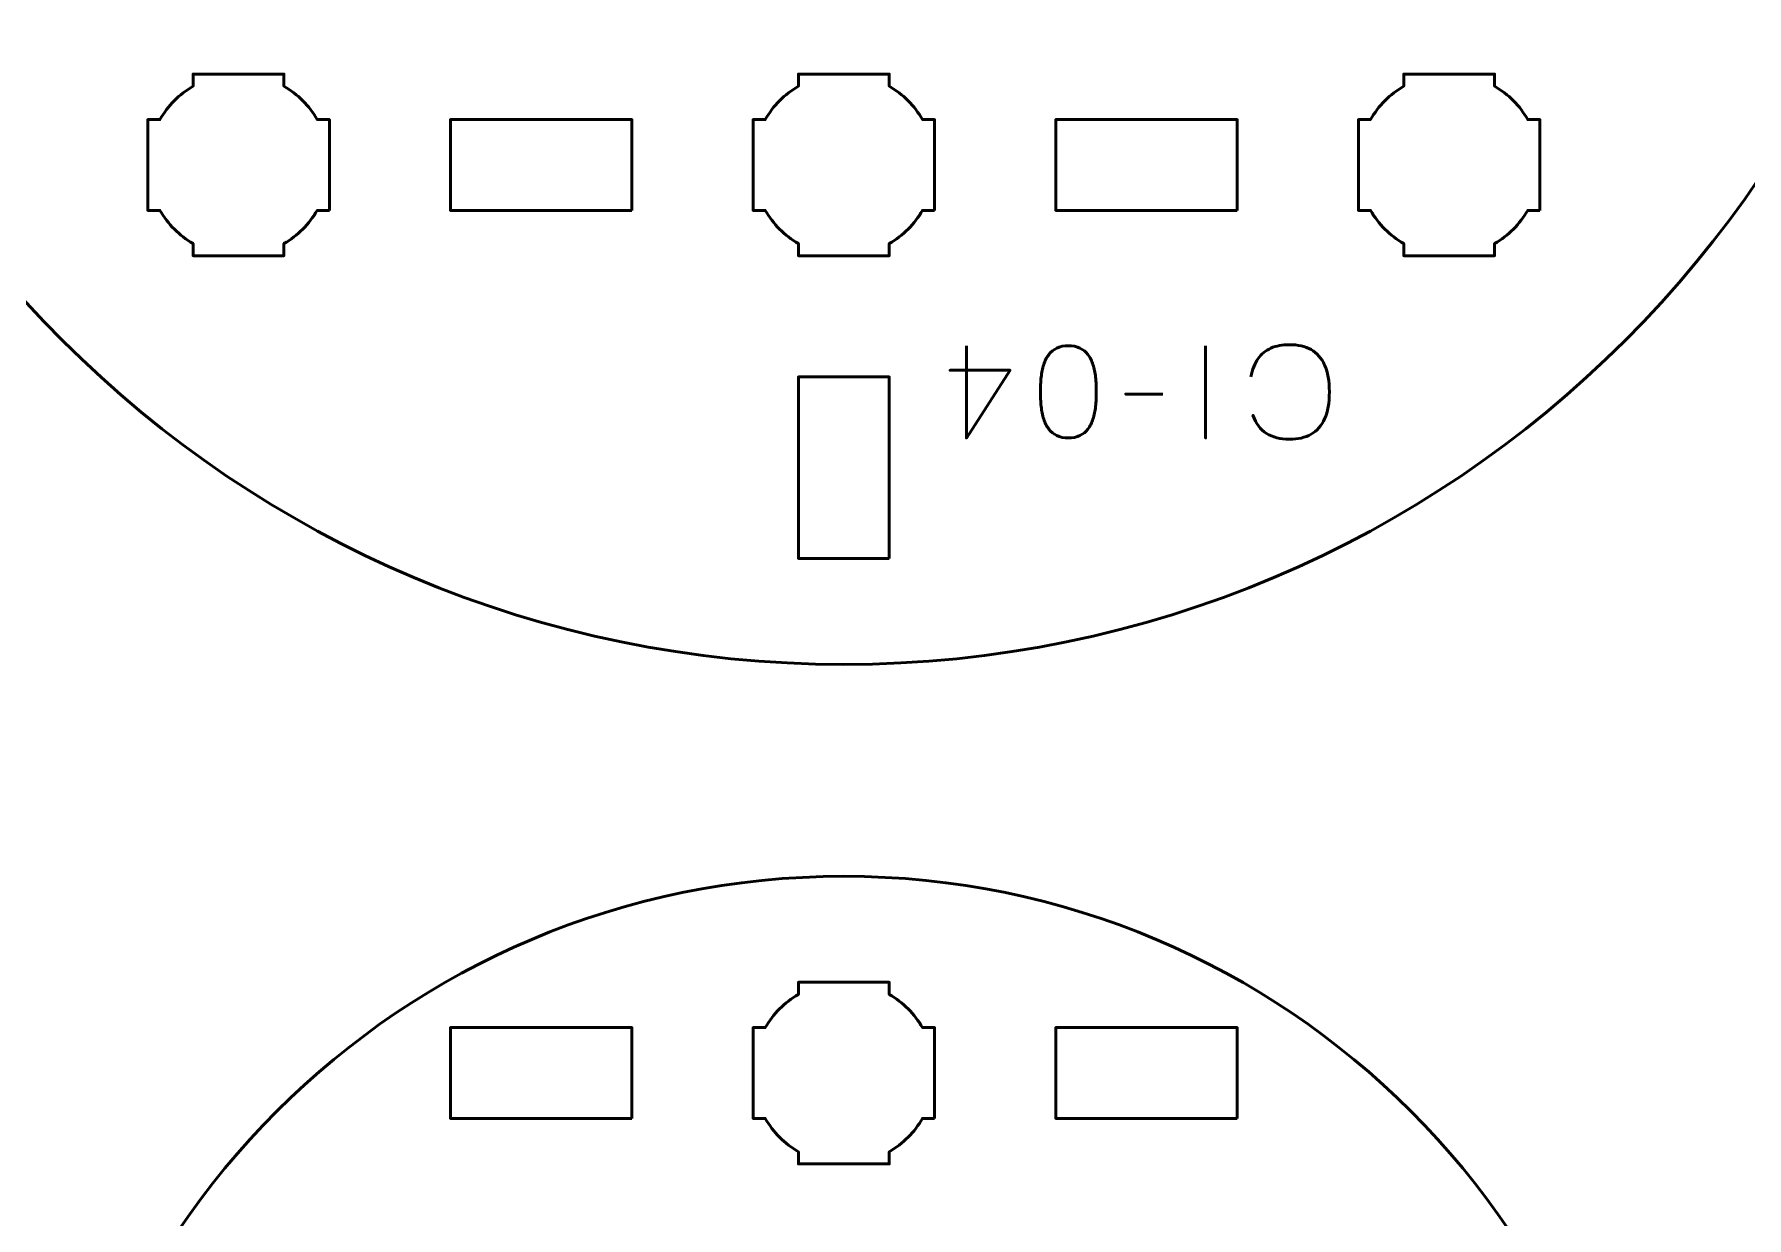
# Model space of a CAD drawing. Header units: centimetres. Extents: x -21.1 to 0, y -29.7 to 0.
# Drawn here: x -11.68 to -6.02, y -25.08 to -21.17 of the extents above; entities that cross this region are included whole.
import ezdxf

# ---------------------------------------------------------------- set-up
doc = ezdxf.new("R2010")
doc.units = ezdxf.units.CM
doc.header["$MEASUREMENT"] = 0
doc.layers.add('Layer 1', color=7, linetype='Continuous')

msp = doc.modelspace()

# ---------------------------------------------------------------- linework, layer by layer
at = {"layer": 'Layer 1', "color": 1, "lineweight": 53}
msp.add_open_spline([(-21.00003, -29.19995), (-21.00003, -29.19995), (-21.00003, -2.29992), (-21.00003, -2.29992), (-21.00003, -2.29992), (-21.00003, -2.21709), (-20.93286, -2.14992), (-20.85003, -2.14992), (-20.85003, -2.14992), (-20.7672, -2.14992), (-20.70003, -2.08275), (-20.70003, -1.99992), (-20.70003, -1.99992), (-20.70003, -1.91709), (-20.7672, -1.84992), (-20.85003, -1.84992), (-20.85003, -1.84992), (-20.93286, -1.84992), (-21.00003, -1.78275), (-21.00003, -1.69992), (-21.00003, -1.69992), (-21.00003, -1.61709), (-20.93286, -1.54992), (-20.85003, -1.54992), (-20.85003, -1.54992), (-20.7672, -1.54992), (-20.70003, -1.48275), (-20.70003, -1.39992), (-20.70003, -1.39992), (-20.70003, -1.31709), (-20.7672, -1.24992), (-20.85003, -1.24992), (-20.85003, -1.24992), (-20.93286, -1.24992), (-21.00003, -1.18275), (-21.00003, -1.09992), (-21.00003, -1.09992), (-21.00003, -1.09992), (-21.00003, -0.49992), (-21.00003, -0.49992), (-21.00003, -0.49992), (-21.00003, -0.22295), (-20.77694, 0.00004), (-20.49994, 0.00004), (-20.49994, 0.00004), (-20.49994, 0.00004), (-0.50008, 0.00004), (-0.50008, 0.00004), (-0.50008, 0.00004), (-0.22294, 0.00004), (0.00002, -0.22295), (0.00002, -0.49992), (0.00002, -0.49992), (0.00002, -0.49992), (0.00002, -29.19995), (0.00002, -29.19995), (0.00002, -29.19995), (0.00002, -29.47695), (-0.22294, -29.70004), (-0.50008, -29.70004), (-0.50008, -29.70004), (-0.50008, -29.70004), (-20.49994, -29.70004), (-20.49994, -29.70004), (-20.49994, -29.70004), (-20.77694, -29.70004), (-21.00003, -29.47695), (-21.00003, -29.19995)], degree=3, knots=[0, 0, 0, 0, 0.0588235, 0.0588235, 0.0588235, 0.0588235, 0.1176471, 0.1176471, 0.1176471, 0.1176471, 0.1764706, 0.1764706, 0.1764706, 0.1764706, 0.2352941, 0.2352941, 0.2352941, 0.2352941, 0.2941176, 0.2941176, 0.2941176, 0.2941176, 0.3529412, 0.3529412, 0.3529412, 0.3529412, 0.4117647, 0.4117647, 0.4117647, 0.4117647, 0.4705882, 0.4705882, 0.4705882, 0.4705882, 0.5294118, 0.5294118, 0.5294118, 0.5294118, 0.5882353, 0.5882353, 0.5882353, 0.5882353, 0.6470588, 0.6470588, 0.6470588, 0.6470588, 0.7058824, 0.7058824, 0.7058824, 0.7058824, 0.7647059, 0.7647059, 0.7647059, 0.7647059, 0.8235294, 0.8235294, 0.8235294, 0.8235294, 0.8823529, 0.8823529, 0.8823529, 0.8823529, 0.9411765, 0.9411765, 0.9411765, 0.9411765, 1, 1, 1, 1], dxfattribs=at)
at = {"layer": 'Layer 1', "color": 3, "lineweight": 53}
for points in [[(-9.00003, -23.25), (-11.0155, -23.25), (-12.65, -21.6155), (-12.65, -19.59998), (-12.65, -19.59998), (-12.65, -17.58451), (-11.0155, -15.95), (-9.00003, -15.95), (-9.00003, -15.95), (-6.98451, -15.95), (-5.35, -17.58451), (-5.35, -19.59998), (-5.35, -19.59998), (-5.35, -21.6155), (-6.98451, -23.25), (-9.00003, -23.25)], [(-9.00002, -29.25), (-10.46331, -29.25), (-11.65, -28.06331), (-11.65, -26.59998), (-11.65, -26.59998), (-11.65, -25.1367), (-10.46331, -23.95), (-9.00002, -23.95), (-9.00002, -23.95), (-7.5367, -23.95), (-6.35, -25.1367), (-6.35, -26.59998), (-6.35, -26.59998), (-6.35, -28.06331), (-7.5367, -29.25), (-9.00002, -29.25)]]:
    msp.add_open_spline(points, degree=3, knots=[0, 0, 0, 0, 0.25, 0.25, 0.25, 0.25, 0.5, 0.5, 0.5, 0.5, 0.75, 0.75, 0.75, 0.75, 1, 1, 1, 1], dxfattribs=at)
at = {"layer": 'Layer 1', "lineweight": 53}
for points, knots in [([(-10.7, -21.75006), (-10.7, -21.75006), (-10.7402, -21.75006), (-10.7402, -21.75006), (-10.7402, -21.75006), (-10.76653, -21.79558), (-10.80449, -21.83351), (-10.85, -21.85984), (-10.85, -21.85984), (-10.85, -21.85984), (-10.85, -21.90006), (-10.85, -21.90006), (-10.85, -21.90006), (-10.85, -21.90006), (-11.15, -21.90006), (-11.15, -21.90006), (-11.15, -21.90006), (-11.15, -21.90006), (-11.15, -21.85987), (-11.15, -21.85987), (-11.15, -21.85987), (-11.19553, -21.83354), (-11.23352, -21.79559), (-11.25988, -21.75006), (-11.25988, -21.75006), (-11.25988, -21.75006), (-11.3, -21.75006), (-11.3, -21.75006), (-11.3, -21.75006), (-11.3, -21.75006), (-11.3, -21.60464), (-11.3, -21.60464), (-11.3, -21.60464), (-11.3, -21.60464), (-11.30006, -21.59999), (-11.30006, -21.59999), (-11.30006, -21.59999), (-11.30006, -21.59999), (-11.3, -21.59535), (-11.3, -21.59535), (-11.3, -21.59535), (-11.3, -21.59535), (-11.3, -21.45006), (-11.3, -21.45006), (-11.3, -21.45006), (-11.3, -21.45006), (-11.25993, -21.45006), (-11.25993, -21.45006), (-11.25993, -21.45006), (-11.23358, -21.40449), (-11.19558, -21.36648), (-11.15, -21.34012), (-11.15, -21.34012), (-11.15, -21.34012), (-11.15, -21.30006), (-11.15, -21.30006), (-11.15, -21.30006), (-11.15, -21.30006), (-11.00672, -21.30006), (-11.00672, -21.30006), (-11.00672, -21.30006), (-11.00672, -21.30006), (-11.00005, -21.29998), (-11.00005, -21.29998), (-11.00005, -21.29998), (-11.00005, -21.29998), (-10.99337, -21.30006), (-10.99337, -21.30006), (-10.99337, -21.30006), (-10.99337, -21.30006), (-10.85, -21.30006), (-10.85, -21.30006), (-10.85, -21.30006), (-10.85, -21.30006), (-10.85, -21.34016), (-10.85, -21.34016), (-10.85, -21.34016), (-10.80446, -21.36652), (-10.76648, -21.40451), (-10.74015, -21.45006), (-10.74015, -21.45006), (-10.74015, -21.45006), (-10.7, -21.45006), (-10.7, -21.45006), (-10.7, -21.45006), (-10.7, -21.45006), (-10.7, -21.75006), (-10.7, -21.75006)], [0, 0, 0, 0, 0.0454545, 0.0454545, 0.0454545, 0.0454545, 0.0909091, 0.0909091, 0.0909091, 0.0909091, 0.1363636, 0.1363636, 0.1363636, 0.1363636, 0.1818182, 0.1818182, 0.1818182, 0.1818182, 0.2272727, 0.2272727, 0.2272727, 0.2272727, 0.2727273, 0.2727273, 0.2727273, 0.2727273, 0.3181818, 0.3181818, 0.3181818, 0.3181818, 0.3636364, 0.3636364, 0.3636364, 0.3636364, 0.4090909, 0.4090909, 0.4090909, 0.4090909, 0.4545455, 0.4545455, 0.4545455, 0.4545455, 0.5, 0.5, 0.5, 0.5, 0.5454545, 0.5454545, 0.5454545, 0.5454545, 0.5909091, 0.5909091, 0.5909091, 0.5909091, 0.6363636, 0.6363636, 0.6363636, 0.6363636, 0.6818182, 0.6818182, 0.6818182, 0.6818182, 0.7272727, 0.7272727, 0.7272727, 0.7272727, 0.7727273, 0.7727273, 0.7727273, 0.7727273, 0.8181818, 0.8181818, 0.8181818, 0.8181818, 0.8636364, 0.8636364, 0.8636364, 0.8636364, 0.9090909, 0.9090909, 0.9090909, 0.9090909, 0.9545455, 0.9545455, 0.9545455, 0.9545455, 1, 1, 1, 1]), ([(-8.7, -21.75006), (-8.7, -21.75006), (-8.7402, -21.75006), (-8.7402, -21.75006), (-8.7402, -21.75006), (-8.76653, -21.79558), (-8.80449, -21.83351), (-8.85, -21.85984), (-8.85, -21.85984), (-8.85, -21.85984), (-8.85, -21.90006), (-8.85, -21.90006), (-8.85, -21.90006), (-8.85, -21.90006), (-9.15, -21.90006), (-9.15, -21.90006), (-9.15, -21.90006), (-9.15, -21.90006), (-9.15, -21.85987), (-9.15, -21.85987), (-9.15, -21.85987), (-9.19553, -21.83354), (-9.23352, -21.79559), (-9.25988, -21.75006), (-9.25988, -21.75006), (-9.25988, -21.75006), (-9.3, -21.75006), (-9.3, -21.75006), (-9.3, -21.75006), (-9.3, -21.75006), (-9.3, -21.60464), (-9.3, -21.60464), (-9.3, -21.60464), (-9.3, -21.60464), (-9.30006, -21.59999), (-9.30006, -21.59999), (-9.30006, -21.59999), (-9.30006, -21.59999), (-9.3, -21.59535), (-9.3, -21.59535), (-9.3, -21.59535), (-9.3, -21.59535), (-9.3, -21.45006), (-9.3, -21.45006), (-9.3, -21.45006), (-9.3, -21.45006), (-9.25993, -21.45006), (-9.25993, -21.45006), (-9.25993, -21.45006), (-9.23358, -21.40449), (-9.19558, -21.36648), (-9.15, -21.34012), (-9.15, -21.34012), (-9.15, -21.34012), (-9.15, -21.30006), (-9.15, -21.30006), (-9.15, -21.30006), (-9.15, -21.30006), (-9.00672, -21.30006), (-9.00672, -21.30006), (-9.00672, -21.30006), (-9.00672, -21.30006), (-9.00005, -21.29998), (-9.00005, -21.29998), (-9.00005, -21.29998), (-9.00005, -21.29998), (-8.99337, -21.30006), (-8.99337, -21.30006), (-8.99337, -21.30006), (-8.99337, -21.30006), (-8.85, -21.30006), (-8.85, -21.30006), (-8.85, -21.30006), (-8.85, -21.30006), (-8.85, -21.34016), (-8.85, -21.34016), (-8.85, -21.34016), (-8.80446, -21.36652), (-8.76648, -21.40451), (-8.74015, -21.45006), (-8.74015, -21.45006), (-8.74015, -21.45006), (-8.7, -21.45006), (-8.7, -21.45006), (-8.7, -21.45006), (-8.7, -21.45006), (-8.7, -21.75006), (-8.7, -21.75006)], [0, 0, 0, 0, 0.0454545, 0.0454545, 0.0454545, 0.0454545, 0.0909091, 0.0909091, 0.0909091, 0.0909091, 0.1363636, 0.1363636, 0.1363636, 0.1363636, 0.1818182, 0.1818182, 0.1818182, 0.1818182, 0.2272727, 0.2272727, 0.2272727, 0.2272727, 0.2727273, 0.2727273, 0.2727273, 0.2727273, 0.3181818, 0.3181818, 0.3181818, 0.3181818, 0.3636364, 0.3636364, 0.3636364, 0.3636364, 0.4090909, 0.4090909, 0.4090909, 0.4090909, 0.4545455, 0.4545455, 0.4545455, 0.4545455, 0.5, 0.5, 0.5, 0.5, 0.5454545, 0.5454545, 0.5454545, 0.5454545, 0.5909091, 0.5909091, 0.5909091, 0.5909091, 0.6363636, 0.6363636, 0.6363636, 0.6363636, 0.6818182, 0.6818182, 0.6818182, 0.6818182, 0.7272727, 0.7272727, 0.7272727, 0.7272727, 0.7727273, 0.7727273, 0.7727273, 0.7727273, 0.8181818, 0.8181818, 0.8181818, 0.8181818, 0.8636364, 0.8636364, 0.8636364, 0.8636364, 0.9090909, 0.9090909, 0.9090909, 0.9090909, 0.9545455, 0.9545455, 0.9545455, 0.9545455, 1, 1, 1, 1]), ([(-6.7, -21.75006), (-6.7, -21.75006), (-6.7402, -21.75006), (-6.7402, -21.75006), (-6.7402, -21.75006), (-6.76653, -21.79558), (-6.80449, -21.83351), (-6.85, -21.85984), (-6.85, -21.85984), (-6.85, -21.85984), (-6.85, -21.90006), (-6.85, -21.90006), (-6.85, -21.90006), (-6.85, -21.90006), (-7.15, -21.90006), (-7.15, -21.90006), (-7.15, -21.90006), (-7.15, -21.90006), (-7.15, -21.85987), (-7.15, -21.85987), (-7.15, -21.85987), (-7.19553, -21.83354), (-7.23352, -21.79559), (-7.25988, -21.75006), (-7.25988, -21.75006), (-7.25988, -21.75006), (-7.3, -21.75006), (-7.3, -21.75006), (-7.3, -21.75006), (-7.3, -21.75006), (-7.3, -21.60464), (-7.3, -21.60464), (-7.3, -21.60464), (-7.3, -21.60464), (-7.30006, -21.59999), (-7.30006, -21.59999), (-7.30006, -21.59999), (-7.30006, -21.59999), (-7.3, -21.59535), (-7.3, -21.59535), (-7.3, -21.59535), (-7.3, -21.59535), (-7.3, -21.45006), (-7.3, -21.45006), (-7.3, -21.45006), (-7.3, -21.45006), (-7.25993, -21.45006), (-7.25993, -21.45006), (-7.25993, -21.45006), (-7.23358, -21.40449), (-7.19558, -21.36648), (-7.15, -21.34012), (-7.15, -21.34012), (-7.15, -21.34012), (-7.15, -21.30006), (-7.15, -21.30006), (-7.15, -21.30006), (-7.15, -21.30006), (-7.00672, -21.30006), (-7.00672, -21.30006), (-7.00672, -21.30006), (-7.00672, -21.30006), (-7.00005, -21.29998), (-7.00005, -21.29998), (-7.00005, -21.29998), (-7.00005, -21.29998), (-6.99337, -21.30006), (-6.99337, -21.30006), (-6.99337, -21.30006), (-6.99337, -21.30006), (-6.85, -21.30006), (-6.85, -21.30006), (-6.85, -21.30006), (-6.85, -21.30006), (-6.85, -21.34016), (-6.85, -21.34016), (-6.85, -21.34016), (-6.80446, -21.36652), (-6.76648, -21.40451), (-6.74015, -21.45006), (-6.74015, -21.45006), (-6.74015, -21.45006), (-6.7, -21.45006), (-6.7, -21.45006), (-6.7, -21.45006), (-6.7, -21.45006), (-6.7, -21.75006), (-6.7, -21.75006)], [0, 0, 0, 0, 0.0454545, 0.0454545, 0.0454545, 0.0454545, 0.0909091, 0.0909091, 0.0909091, 0.0909091, 0.1363636, 0.1363636, 0.1363636, 0.1363636, 0.1818182, 0.1818182, 0.1818182, 0.1818182, 0.2272727, 0.2272727, 0.2272727, 0.2272727, 0.2727273, 0.2727273, 0.2727273, 0.2727273, 0.3181818, 0.3181818, 0.3181818, 0.3181818, 0.3636364, 0.3636364, 0.3636364, 0.3636364, 0.4090909, 0.4090909, 0.4090909, 0.4090909, 0.4545455, 0.4545455, 0.4545455, 0.4545455, 0.5, 0.5, 0.5, 0.5, 0.5454545, 0.5454545, 0.5454545, 0.5454545, 0.5909091, 0.5909091, 0.5909091, 0.5909091, 0.6363636, 0.6363636, 0.6363636, 0.6363636, 0.6818182, 0.6818182, 0.6818182, 0.6818182, 0.7272727, 0.7272727, 0.7272727, 0.7272727, 0.7727273, 0.7727273, 0.7727273, 0.7727273, 0.8181818, 0.8181818, 0.8181818, 0.8181818, 0.8636364, 0.8636364, 0.8636364, 0.8636364, 0.9090909, 0.9090909, 0.9090909, 0.9090909, 0.9545455, 0.9545455, 0.9545455, 0.9545455, 1, 1, 1, 1]), ([(-9.70008, -21.75007), (-9.70008, -21.75007), (-10.30008, -21.75007), (-10.30008, -21.75007), (-10.30008, -21.75007), (-10.30008, -21.75007), (-10.30008, -21.45007), (-10.30008, -21.45007), (-10.30008, -21.45007), (-10.30008, -21.45007), (-9.70008, -21.45007), (-9.70008, -21.45007), (-9.70008, -21.45007), (-9.70008, -21.45007), (-9.70008, -21.75007), (-9.70008, -21.75007)], [0, 0, 0, 0, 0.25, 0.25, 0.25, 0.25, 0.5, 0.5, 0.5, 0.5, 0.75, 0.75, 0.75, 0.75, 1, 1, 1, 1]), ([(-7.70001, -21.75007), (-7.70001, -21.75007), (-8.30002, -21.75007), (-8.30002, -21.75007), (-8.30002, -21.75007), (-8.30002, -21.75007), (-8.30002, -21.45007), (-8.30002, -21.45007), (-8.30002, -21.45007), (-8.30002, -21.45007), (-7.70001, -21.45007), (-7.70001, -21.45007), (-7.70001, -21.45007), (-7.70001, -21.45007), (-7.70001, -21.75007), (-7.70001, -21.75007)], [0, 0, 0, 0, 0.25, 0.25, 0.25, 0.25, 0.5, 0.5, 0.5, 0.5, 0.75, 0.75, 0.75, 0.75, 1, 1, 1, 1]), ([(-8.84996, -22.90005), (-8.84996, -22.90005), (-9.14996, -22.90005), (-9.14996, -22.90005), (-9.14996, -22.90005), (-9.14996, -22.90005), (-9.14996, -22.30005), (-9.14996, -22.30005), (-9.14996, -22.30005), (-9.14996, -22.30005), (-8.84996, -22.30005), (-8.84996, -22.30005), (-8.84996, -22.30005), (-8.84996, -22.30005), (-8.84996, -22.90005), (-8.84996, -22.90005)], [0, 0, 0, 0, 0.25, 0.25, 0.25, 0.25, 0.5, 0.5, 0.5, 0.5, 0.75, 0.75, 0.75, 0.75, 1, 1, 1, 1]), ([(-8.7, -24.75006), (-8.7, -24.75006), (-8.7402, -24.75006), (-8.7402, -24.75006), (-8.7402, -24.75006), (-8.76653, -24.79558), (-8.80449, -24.83351), (-8.85, -24.85984), (-8.85, -24.85984), (-8.85, -24.85984), (-8.85, -24.90006), (-8.85, -24.90006), (-8.85, -24.90006), (-8.85, -24.90006), (-9.15, -24.90006), (-9.15, -24.90006), (-9.15, -24.90006), (-9.15, -24.90006), (-9.15, -24.85987), (-9.15, -24.85987), (-9.15, -24.85987), (-9.19553, -24.83354), (-9.23352, -24.79559), (-9.25988, -24.75006), (-9.25988, -24.75006), (-9.25988, -24.75006), (-9.3, -24.75006), (-9.3, -24.75006), (-9.3, -24.75006), (-9.3, -24.75006), (-9.3, -24.60464), (-9.3, -24.60464), (-9.3, -24.60464), (-9.3, -24.60464), (-9.30006, -24.59999), (-9.30006, -24.59999), (-9.30006, -24.59999), (-9.30006, -24.59999), (-9.3, -24.59535), (-9.3, -24.59535), (-9.3, -24.59535), (-9.3, -24.59535), (-9.3, -24.45006), (-9.3, -24.45006), (-9.3, -24.45006), (-9.3, -24.45006), (-9.25993, -24.45006), (-9.25993, -24.45006), (-9.25993, -24.45006), (-9.23358, -24.40449), (-9.19558, -24.36648), (-9.15, -24.34012), (-9.15, -24.34012), (-9.15, -24.34012), (-9.15, -24.30006), (-9.15, -24.30006), (-9.15, -24.30006), (-9.15, -24.30006), (-9.00672, -24.30006), (-9.00672, -24.30006), (-9.00672, -24.30006), (-9.00672, -24.30006), (-9.00005, -24.29998), (-9.00005, -24.29998), (-9.00005, -24.29998), (-9.00005, -24.29998), (-8.99337, -24.30006), (-8.99337, -24.30006), (-8.99337, -24.30006), (-8.99337, -24.30006), (-8.85, -24.30006), (-8.85, -24.30006), (-8.85, -24.30006), (-8.85, -24.30006), (-8.85, -24.34016), (-8.85, -24.34016), (-8.85, -24.34016), (-8.80446, -24.36652), (-8.76648, -24.40451), (-8.74015, -24.45006), (-8.74015, -24.45006), (-8.74015, -24.45006), (-8.7, -24.45006), (-8.7, -24.45006), (-8.7, -24.45006), (-8.7, -24.45006), (-8.7, -24.75006), (-8.7, -24.75006)], [0, 0, 0, 0, 0.0454545, 0.0454545, 0.0454545, 0.0454545, 0.0909091, 0.0909091, 0.0909091, 0.0909091, 0.1363636, 0.1363636, 0.1363636, 0.1363636, 0.1818182, 0.1818182, 0.1818182, 0.1818182, 0.2272727, 0.2272727, 0.2272727, 0.2272727, 0.2727273, 0.2727273, 0.2727273, 0.2727273, 0.3181818, 0.3181818, 0.3181818, 0.3181818, 0.3636364, 0.3636364, 0.3636364, 0.3636364, 0.4090909, 0.4090909, 0.4090909, 0.4090909, 0.4545455, 0.4545455, 0.4545455, 0.4545455, 0.5, 0.5, 0.5, 0.5, 0.5454545, 0.5454545, 0.5454545, 0.5454545, 0.5909091, 0.5909091, 0.5909091, 0.5909091, 0.6363636, 0.6363636, 0.6363636, 0.6363636, 0.6818182, 0.6818182, 0.6818182, 0.6818182, 0.7272727, 0.7272727, 0.7272727, 0.7272727, 0.7727273, 0.7727273, 0.7727273, 0.7727273, 0.8181818, 0.8181818, 0.8181818, 0.8181818, 0.8636364, 0.8636364, 0.8636364, 0.8636364, 0.9090909, 0.9090909, 0.9090909, 0.9090909, 0.9545455, 0.9545455, 0.9545455, 0.9545455, 1, 1, 1, 1]), ([(-9.70008, -24.75004), (-9.70008, -24.75004), (-10.30008, -24.75004), (-10.30008, -24.75004), (-10.30008, -24.75004), (-10.30008, -24.75004), (-10.30008, -24.45003), (-10.30008, -24.45003), (-10.30008, -24.45003), (-10.30008, -24.45003), (-9.70008, -24.45003), (-9.70008, -24.45003), (-9.70008, -24.45003), (-9.70008, -24.45003), (-9.70008, -24.75004), (-9.70008, -24.75004)], [0, 0, 0, 0, 0.25, 0.25, 0.25, 0.25, 0.5, 0.5, 0.5, 0.5, 0.75, 0.75, 0.75, 0.75, 1, 1, 1, 1]), ([(-7.70001, -24.75004), (-7.70001, -24.75004), (-8.30002, -24.75004), (-8.30002, -24.75004), (-8.30002, -24.75004), (-8.30002, -24.75004), (-8.30002, -24.45003), (-8.30002, -24.45003), (-8.30002, -24.45003), (-8.30002, -24.45003), (-7.70001, -24.45003), (-7.70001, -24.45003), (-7.70001, -24.45003), (-7.70001, -24.45003), (-7.70001, -24.75004), (-7.70001, -24.75004)], [0, 0, 0, 0, 0.25, 0.25, 0.25, 0.25, 0.5, 0.5, 0.5, 0.5, 0.75, 0.75, 0.75, 0.75, 1, 1, 1, 1])]:
    msp.add_open_spline(points, degree=3, knots=knots, dxfattribs=at)
at = {"layer": 'Layer 1', "color": 5, "lineweight": 53}
for points, knots in [([(-8.59478, -22.19722), (-8.59478, -22.19722), (-8.59478, -22.50244), (-8.59478, -22.50244), (-8.59478, -22.50244), (-8.59478, -22.50244), (-8.45085, -22.2785), (-8.45085, -22.2785), (-8.45085, -22.2785), (-8.45085, -22.2785), (-8.64897, -22.2785), (-8.64897, -22.2785), (-8.64897, -22.2785), (-8.64897, -22.2785), (-8.45085, -22.2785), (-8.45085, -22.2785), (-8.45085, -22.2785), (-8.45085, -22.2785), (-8.59478, -22.50244), (-8.59478, -22.50244), (-8.59478, -22.50244), (-8.59478, -22.50244), (-8.59478, -22.19722), (-8.59478, -22.19722)], [0, 0, 0, 0, 0.1666667, 0.1666667, 0.1666667, 0.1666667, 0.3333333, 0.3333333, 0.3333333, 0.3333333, 0.5, 0.5, 0.5, 0.5, 0.6666667, 0.6666667, 0.6666667, 0.6666667, 0.8333333, 0.8333333, 0.8333333, 0.8333333, 1, 1, 1, 1]), ([(-8.25824, -22.19722), (-8.27305, -22.19729), (-8.28582, -22.1999), (-8.29648, -22.20498), (-8.29648, -22.20498), (-8.30706, -22.21006), (-8.31588, -22.21733), (-8.32293, -22.22657), (-8.32293, -22.22657), (-8.32992, -22.23588), (-8.33542, -22.24689), (-8.33951, -22.25959), (-8.33951, -22.25959), (-8.34354, -22.27229), (-8.34643, -22.28619), (-8.34805, -22.30143), (-8.34805, -22.30143), (-8.34975, -22.31667), (-8.35059, -22.33269), (-8.35052, -22.34962), (-8.35052, -22.34962), (-8.35059, -22.36648), (-8.34975, -22.3825), (-8.34805, -22.39767), (-8.34805, -22.39767), (-8.34643, -22.41284), (-8.34354, -22.42681), (-8.33951, -22.43951), (-8.33951, -22.43951), (-8.33542, -22.45214), (-8.32992, -22.46314), (-8.32293, -22.47253), (-8.32293, -22.47253), (-8.31588, -22.48184), (-8.30706, -22.48911), (-8.29648, -22.49419), (-8.29648, -22.49419), (-8.28582, -22.49934), (-8.27305, -22.50195), (-8.25824, -22.50202), (-8.25824, -22.50202), (-8.24342, -22.50195), (-8.23065, -22.49934), (-8.21999, -22.49419), (-8.21999, -22.49419), (-8.20941, -22.48911), (-8.20059, -22.48184), (-8.19354, -22.47253), (-8.19354, -22.47253), (-8.18655, -22.46314), (-8.18105, -22.45214), (-8.17696, -22.43951), (-8.17696, -22.43951), (-8.17293, -22.42681), (-8.17004, -22.41284), (-8.16842, -22.39767), (-8.16842, -22.39767), (-8.16673, -22.3825), (-8.16588, -22.36648), (-8.16595, -22.34962), (-8.16595, -22.34962), (-8.16588, -22.33269), (-8.16673, -22.31667), (-8.16842, -22.30143), (-8.16842, -22.30143), (-8.17004, -22.28619), (-8.17293, -22.27229), (-8.17696, -22.25959), (-8.17696, -22.25959), (-8.18105, -22.24689), (-8.18655, -22.23588), (-8.19354, -22.22657), (-8.19354, -22.22657), (-8.20059, -22.21733), (-8.20941, -22.21006), (-8.21999, -22.20498), (-8.21999, -22.20498), (-8.23065, -22.1999), (-8.24342, -22.19729), (-8.25824, -22.19722)], [0, 0, 0, 0, 0.05, 0.05, 0.05, 0.05, 0.1, 0.1, 0.1, 0.1, 0.15, 0.15, 0.15, 0.15, 0.2, 0.2, 0.2, 0.2, 0.25, 0.25, 0.25, 0.25, 0.3, 0.3, 0.3, 0.3, 0.35, 0.35, 0.35, 0.35, 0.4, 0.4, 0.4, 0.4, 0.45, 0.45, 0.45, 0.45, 0.5, 0.5, 0.5, 0.5, 0.55, 0.55, 0.55, 0.55, 0.6, 0.6, 0.6, 0.6, 0.65, 0.65, 0.65, 0.65, 0.7, 0.7, 0.7, 0.7, 0.75, 0.75, 0.75, 0.75, 0.8, 0.8, 0.8, 0.8, 0.85, 0.85, 0.85, 0.85, 0.9, 0.9, 0.9, 0.9, 0.95, 0.95, 0.95, 0.95, 1, 1, 1, 1]), ([(-8.25824, -22.19722), (-8.27305, -22.19729), (-8.28582, -22.1999), (-8.29648, -22.20498), (-8.29648, -22.20498), (-8.30706, -22.21006), (-8.31588, -22.21733), (-8.32293, -22.22657), (-8.32293, -22.22657), (-8.32992, -22.23588), (-8.33542, -22.24689), (-8.33951, -22.25959), (-8.33951, -22.25959), (-8.34354, -22.27229), (-8.34643, -22.28619), (-8.34805, -22.30143), (-8.34805, -22.30143), (-8.34975, -22.31667), (-8.35059, -22.33269), (-8.35052, -22.34962), (-8.35052, -22.34962), (-8.35059, -22.36648), (-8.34975, -22.3825), (-8.34805, -22.39767), (-8.34805, -22.39767), (-8.34643, -22.41284), (-8.34354, -22.42681), (-8.33951, -22.43951), (-8.33951, -22.43951), (-8.33542, -22.45214), (-8.32992, -22.46314), (-8.32293, -22.47253), (-8.32293, -22.47253), (-8.31588, -22.48184), (-8.30706, -22.48911), (-8.29648, -22.49419), (-8.29648, -22.49419), (-8.28582, -22.49934), (-8.27305, -22.50195), (-8.25824, -22.50202), (-8.25824, -22.50202), (-8.24342, -22.50195), (-8.23065, -22.49934), (-8.21999, -22.49419), (-8.21999, -22.49419), (-8.20941, -22.48911), (-8.20059, -22.48184), (-8.19354, -22.47253), (-8.19354, -22.47253), (-8.18655, -22.46314), (-8.18105, -22.45214), (-8.17696, -22.43951), (-8.17696, -22.43951), (-8.17293, -22.42681), (-8.17004, -22.41284), (-8.16842, -22.39767), (-8.16842, -22.39767), (-8.16673, -22.3825), (-8.16588, -22.36648), (-8.16595, -22.34962), (-8.16595, -22.34962), (-8.16588, -22.33269), (-8.16673, -22.31667), (-8.16842, -22.30143), (-8.16842, -22.30143), (-8.17004, -22.28619), (-8.17293, -22.27229), (-8.17696, -22.25959), (-8.17696, -22.25959), (-8.18105, -22.24689), (-8.18655, -22.23588), (-8.19354, -22.22657), (-8.19354, -22.22657), (-8.20059, -22.21733), (-8.20941, -22.21006), (-8.21999, -22.20498), (-8.21999, -22.20498), (-8.23065, -22.1999), (-8.24342, -22.19729), (-8.25824, -22.19722)], [0, 0, 0, 0, 0.05, 0.05, 0.05, 0.05, 0.1, 0.1, 0.1, 0.1, 0.15, 0.15, 0.15, 0.15, 0.2, 0.2, 0.2, 0.2, 0.25, 0.25, 0.25, 0.25, 0.3, 0.3, 0.3, 0.3, 0.35, 0.35, 0.35, 0.35, 0.4, 0.4, 0.4, 0.4, 0.45, 0.45, 0.45, 0.45, 0.5, 0.5, 0.5, 0.5, 0.55, 0.55, 0.55, 0.55, 0.6, 0.6, 0.6, 0.6, 0.65, 0.65, 0.65, 0.65, 0.7, 0.7, 0.7, 0.7, 0.75, 0.75, 0.75, 0.75, 0.8, 0.8, 0.8, 0.8, 0.85, 0.85, 0.85, 0.85, 0.9, 0.9, 0.9, 0.9, 0.95, 0.95, 0.95, 0.95, 1, 1, 1, 1]), ([(-7.80485, -22.19722), (-7.80485, -22.19722), (-7.80485, -22.50244), (-7.80485, -22.50244), (-7.80485, -22.50244), (-7.80485, -22.50244), (-7.80485, -22.19722), (-7.80485, -22.19722)], [0, 0, 0, 0, 0.5, 0.5, 0.5, 0.5, 1, 1, 1, 1]), ([(-7.65499, -22.29967), (-7.65047, -22.27547), (-7.64257, -22.2555), (-7.63149, -22.23984), (-7.63149, -22.23984), (-7.62035, -22.22424), (-7.60609, -22.21267), (-7.58874, -22.20512), (-7.58874, -22.20512), (-7.57145, -22.19757), (-7.55113, -22.19376), (-7.52799, -22.19383), (-7.52799, -22.19383), (-7.49984, -22.19376), (-7.47592, -22.1992), (-7.4563, -22.21027), (-7.4563, -22.21027), (-7.43669, -22.22128), (-7.42173, -22.23828), (-7.41143, -22.26135), (-7.41143, -22.26135), (-7.40113, -22.28443), (-7.39598, -22.31399), (-7.39591, -22.35004), (-7.39591, -22.35004), (-7.39598, -22.38595), (-7.40113, -22.41545), (-7.41143, -22.43852), (-7.41143, -22.43852), (-7.42173, -22.46159), (-7.43669, -22.47866), (-7.4563, -22.48974), (-7.4563, -22.48974), (-7.47592, -22.50082), (-7.49984, -22.50632), (-7.52799, -22.50625), (-7.52799, -22.50625), (-7.55812, -22.50632), (-7.58337, -22.4999), (-7.60362, -22.48699), (-7.60362, -22.48699), (-7.62394, -22.47408), (-7.63883, -22.45411), (-7.64821, -22.42709), (-7.64821, -22.42709), (-7.63883, -22.45411), (-7.62394, -22.47408), (-7.60362, -22.48699), (-7.60362, -22.48699), (-7.58337, -22.4999), (-7.55812, -22.50632), (-7.52799, -22.50625), (-7.52799, -22.50625), (-7.49984, -22.50632), (-7.47592, -22.50082), (-7.4563, -22.48974), (-7.4563, -22.48974), (-7.43669, -22.47866), (-7.42173, -22.46159), (-7.41143, -22.43852), (-7.41143, -22.43852), (-7.40113, -22.41545), (-7.39598, -22.38595), (-7.39591, -22.35004), (-7.39591, -22.35004), (-7.39598, -22.31399), (-7.40113, -22.28443), (-7.41143, -22.26135), (-7.41143, -22.26135), (-7.42173, -22.23828), (-7.43669, -22.22128), (-7.4563, -22.21027), (-7.4563, -22.21027), (-7.47592, -22.1992), (-7.49984, -22.19376), (-7.52799, -22.19383), (-7.52799, -22.19383), (-7.55113, -22.19376), (-7.57145, -22.19757), (-7.58874, -22.20512), (-7.58874, -22.20512), (-7.60609, -22.21267), (-7.62035, -22.22424), (-7.63149, -22.23984), (-7.63149, -22.23984), (-7.64257, -22.2555), (-7.65047, -22.27547), (-7.65499, -22.29967)], [0, 0, 0, 0, 0.0454545, 0.0454545, 0.0454545, 0.0454545, 0.0909091, 0.0909091, 0.0909091, 0.0909091, 0.1363636, 0.1363636, 0.1363636, 0.1363636, 0.1818182, 0.1818182, 0.1818182, 0.1818182, 0.2272727, 0.2272727, 0.2272727, 0.2272727, 0.2727273, 0.2727273, 0.2727273, 0.2727273, 0.3181818, 0.3181818, 0.3181818, 0.3181818, 0.3636364, 0.3636364, 0.3636364, 0.3636364, 0.4090909, 0.4090909, 0.4090909, 0.4090909, 0.4545455, 0.4545455, 0.4545455, 0.4545455, 0.5, 0.5, 0.5, 0.5, 0.5454545, 0.5454545, 0.5454545, 0.5454545, 0.5909091, 0.5909091, 0.5909091, 0.5909091, 0.6363636, 0.6363636, 0.6363636, 0.6363636, 0.6818182, 0.6818182, 0.6818182, 0.6818182, 0.7272727, 0.7272727, 0.7272727, 0.7272727, 0.7727273, 0.7727273, 0.7727273, 0.7727273, 0.8181818, 0.8181818, 0.8181818, 0.8181818, 0.8636364, 0.8636364, 0.8636364, 0.8636364, 0.9090909, 0.9090909, 0.9090909, 0.9090909, 0.9545455, 0.9545455, 0.9545455, 0.9545455, 1, 1, 1, 1]), ([(-7.94582, -22.35682), (-7.94582, -22.35682), (-8.06901, -22.35682), (-8.06901, -22.35682), (-8.06901, -22.35682), (-8.06901, -22.35682), (-7.94582, -22.35682), (-7.94582, -22.35682)], [0, 0, 0, 0, 0.5, 0.5, 0.5, 0.5, 1, 1, 1, 1])]:
    msp.add_open_spline(points, degree=3, knots=knots, dxfattribs=at)

doc.saveas('drawing.dxf')
